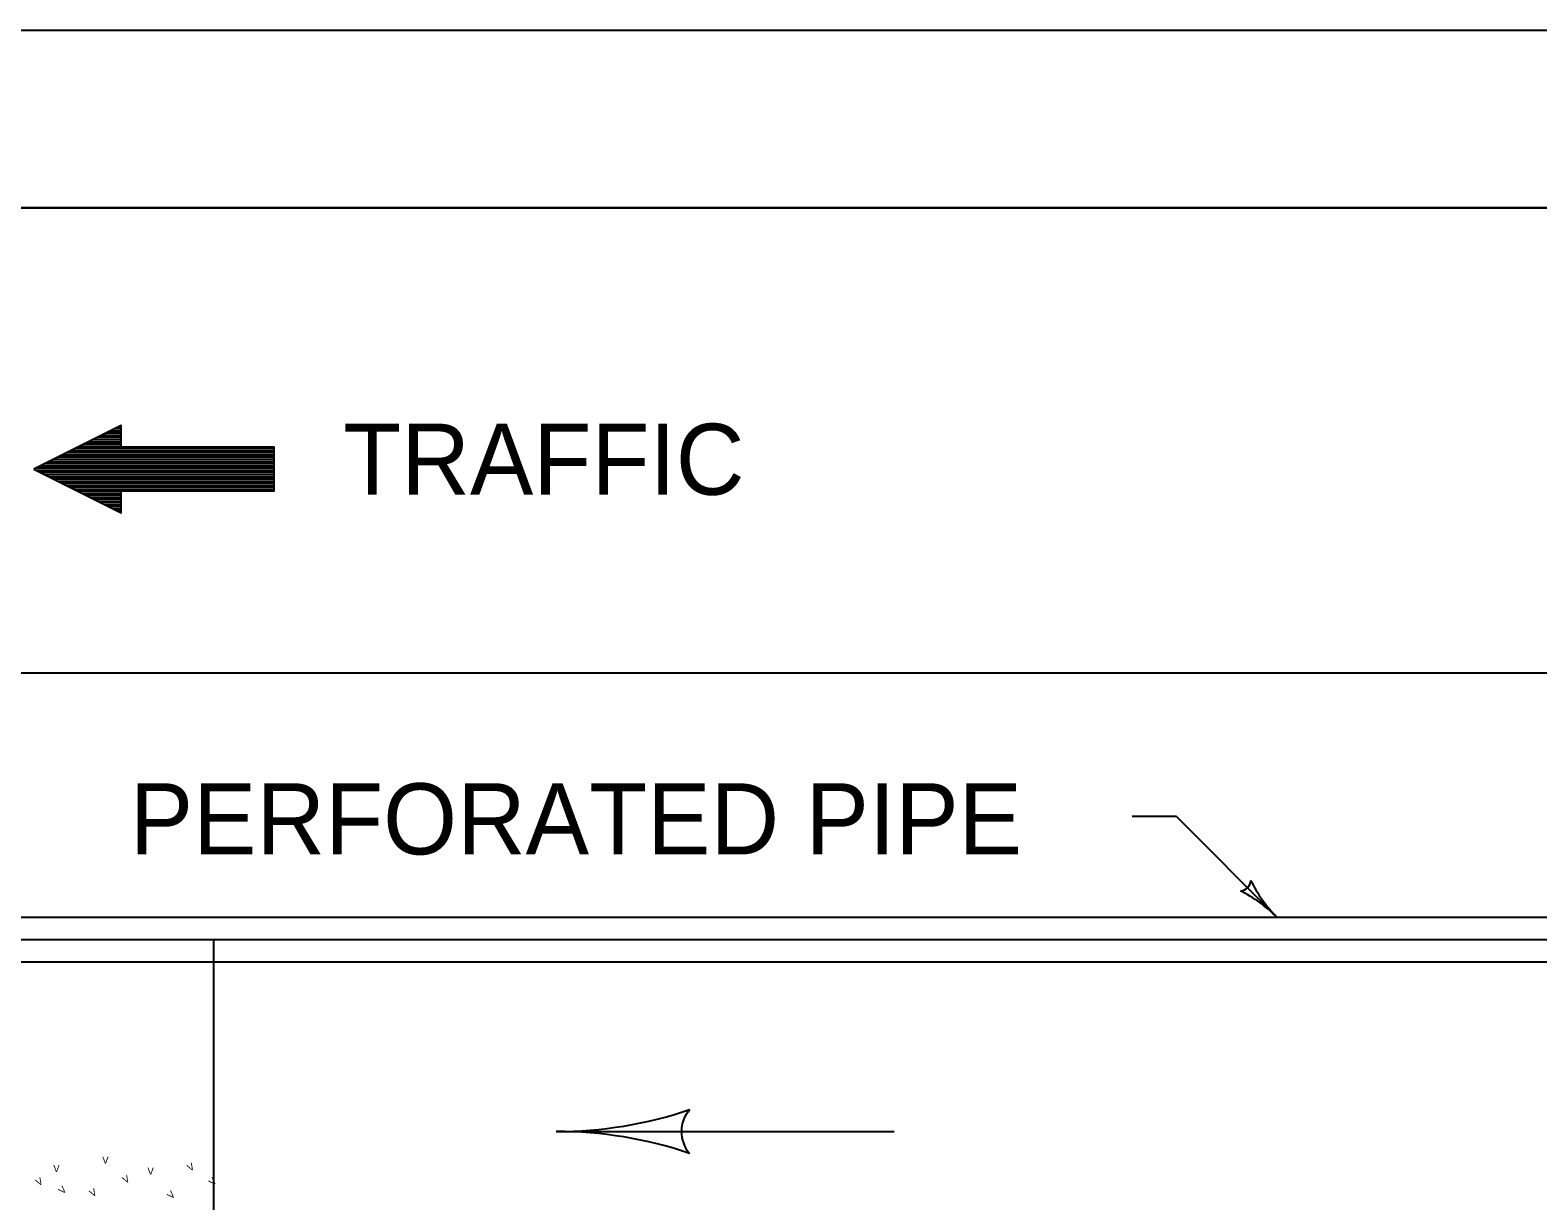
# Model space of a CAD drawing. Extents: x 997.6 to 1036.7, y 998.9 to 1022.9.
# Drawn here: x 1013.284 to 1017.528, y 1018.705 to 1022 of the extents above; entities that cross this region are included whole.
import ezdxf

# ---------------------------------------------------------------- set-up
doc = ezdxf.new("R2010")
doc.units = 0
for name, color, linetype in [('Level 1', 7, 'Continuous'), ('Level 10', 7, 'Continuous'), ('Level 11', 7, 'Continuous'), ('Level 14', 7, 'Continuous')]:
    doc.layers.add(name, color=color, linetype=linetype)

msp = doc.modelspace()

# ---------------------------------------------------------------- linework, layer by layer
at = {"layer": 'Level 1'}
for p, q in [((1010.5186, 1020.1908), (1033.6663, 1020.1908)), ((1016.5108, 1019.7873), (1016.3858, 1019.7873)), ((1016.5108, 1019.7873), (1016.7933, 1019.5033)), ((1010.5186, 1019.5033), (1022.0386, 1019.5033)), ((1010.5186, 1019.4408), (1033.6663, 1019.4408)), ((1013.8003, 1019.4408), (1013.8003, 1017.8411)), ((1010.5186, 1019.3783), (1022.0386, 1019.3783)), ((1014.7651, 1018.9003), (1015.7154, 1018.9003))]:
    msp.add_line(p, q, dxfattribs=at)
msp.add_lwpolyline([(1013.2943, 1020.7643), (1013.5404, 1020.6417), (1013.5404, 1020.7033), (1013.971, 1020.7033), (1013.971, 1020.8263), (1013.5404, 1020.8263), (1013.5404, 1020.8878)], close=True, dxfattribs=at)
for points in [[(1013.4609, 1020.8478), (1013.5404, 1020.8478)], [(1013.473, 1020.8541), (1013.5404, 1020.8541)], [(1013.4853, 1020.8603), (1013.5404, 1020.8603)], [(1013.4977, 1020.8664), (1013.5404, 1020.8664)], [(1013.5099, 1020.8725), (1013.5404, 1020.8725)], [(1013.5222, 1020.8786), (1013.5404, 1020.8786)], [(1013.5344, 1020.8848), (1013.5404, 1020.8848)], [(1013.3751, 1020.8049), (1013.971, 1020.8049)], [(1013.3873, 1020.8111), (1013.971, 1020.8111)], [(1013.3995, 1020.8172), (1013.971, 1020.8172)], [(1013.4118, 1020.8233), (1013.971, 1020.8233)], [(1013.4241, 1020.8294), (1013.5404, 1020.8294)], [(1013.4363, 1020.8356), (1013.5404, 1020.8356)], [(1013.4363, 1020.8356), (1013.5404, 1020.8356)], [(1013.4488, 1020.8418), (1013.5404, 1020.8418)], [(1013.2994, 1020.7618), (1013.971, 1020.7618)], [(1013.3016, 1020.7679), (1013.971, 1020.7679)], [(1013.3138, 1020.774), (1013.971, 1020.774)], [(1013.326, 1020.7803), (1013.971, 1020.7803)], [(1013.3383, 1020.7863), (1013.971, 1020.7863)], [(1013.3506, 1020.7925), (1013.971, 1020.7925)], [(1013.3628, 1020.7987), (1013.971, 1020.7987)], [(1013.3117, 1020.7557), (1013.971, 1020.7557)], [(1013.3117, 1020.7557), (1013.971, 1020.7557)], [(1013.3241, 1020.7495), (1013.971, 1020.7495)], [(1013.3364, 1020.7433), (1013.971, 1020.7433)], [(1013.3488, 1020.7372), (1013.971, 1020.7372)], [(1013.3612, 1020.731), (1013.971, 1020.731)], [(1013.3735, 1020.7248), (1013.971, 1020.7248)], [(1013.3858, 1020.7187), (1013.971, 1020.7187)], [(1013.3982, 1020.7126), (1013.971, 1020.7126)], [(1013.4105, 1020.7064), (1013.971, 1020.7064)], [(1013.4167, 1020.7033), (1013.971, 1020.7033)], [(1013.4291, 1020.6972), (1013.5404, 1020.6972)], [(1013.4414, 1020.691), (1013.5404, 1020.691)], [(1013.4537, 1020.6848), (1013.5404, 1020.6848)], [(1013.4662, 1020.6788), (1013.5404, 1020.6788)], [(1013.4784, 1020.6726), (1013.5404, 1020.6726)], [(1013.4908, 1020.6664), (1013.5404, 1020.6664)], [(1013.5032, 1020.6603), (1013.5404, 1020.6603)], [(1013.5156, 1020.6542), (1013.5404, 1020.6542)], [(1013.5278, 1020.648), (1013.5404, 1020.648)], [(1013.5402, 1020.6418), (1013.5404, 1020.6418)]]:
    msp.add_lwpolyline(points, dxfattribs=at)
for centre, radius, start, end in [((1016.6885, 1019.6088), 0.0313, 273.6229, 355.7396), ((1016.5162, 1019.2276), 0.3909, 44.8483, 63.5171), ((1017.0705, 1019.779), 0.3909, 206.1955, 224.8422), ((1016.5162, 1019.2276), 0.3909, 44.8361, 44.8483), ((1014.7651, 1020.0722), 1.1719, 270, 288.6688), ((1015.2107, 1018.9002), 0.0937, 138.7746, 220.8913), ((1014.7651, 1020.0722), 1.1719, 269.9878, 270), ((1014.7651, 1017.7285), 1.1719, 71.3472, 89.9939)]:
    msp.add_arc(centre, radius, start, end, dxfattribs=at)
at = {"layer": 'Level 10'}
msp.add_line((1007, 1021.5), (1035.5, 1021.5), dxfattribs=at)
at = {"layer": 'Level 11'}
msp.add_lwpolyline([(1007, 1000.5), (1035.5, 1000.5), (1035.5, 1021.5), (1007, 1021.5)], close=True, dxfattribs=at)
at = {"layer": 'Level 14'}
msp.add_line((1000, 1022), (1036, 1022), dxfattribs=at)

# ---------------------------------------------------------------- texts
at = {"layer": 'Level 1'}
for s, height, p in [('TRAFFIC', 0.2, (1014.1654, 1020.6924)), ('PERFORATED PIPE', 0.2, (1013.5643, 1019.6803)), ('V', 0.02, (1013.4871, 1018.8097)), ('V', 0.02, (1013.3492, 1018.7863)), ('V', 0.02, (1013.6142, 1018.7788))]:
    msp.add_text(s, height=height, dxfattribs=at).set_placement(p)
for rotation, p in [(29.9221, (1013.7333, 1018.7872)), (29.9221, (1013.3071, 1018.746)), (29.9221, (1013.5513, 1018.7528)), (45, (1013.7983, 1018.7463)), (45, (1013.3758, 1018.7222)), (29.9221, (1013.4585, 1018.7151)), (45, (1013.6815, 1018.7084))]:
    msp.add_text('V', height=0.02, rotation=rotation, dxfattribs=at).set_placement(p)

doc.saveas('drawing.dxf')
